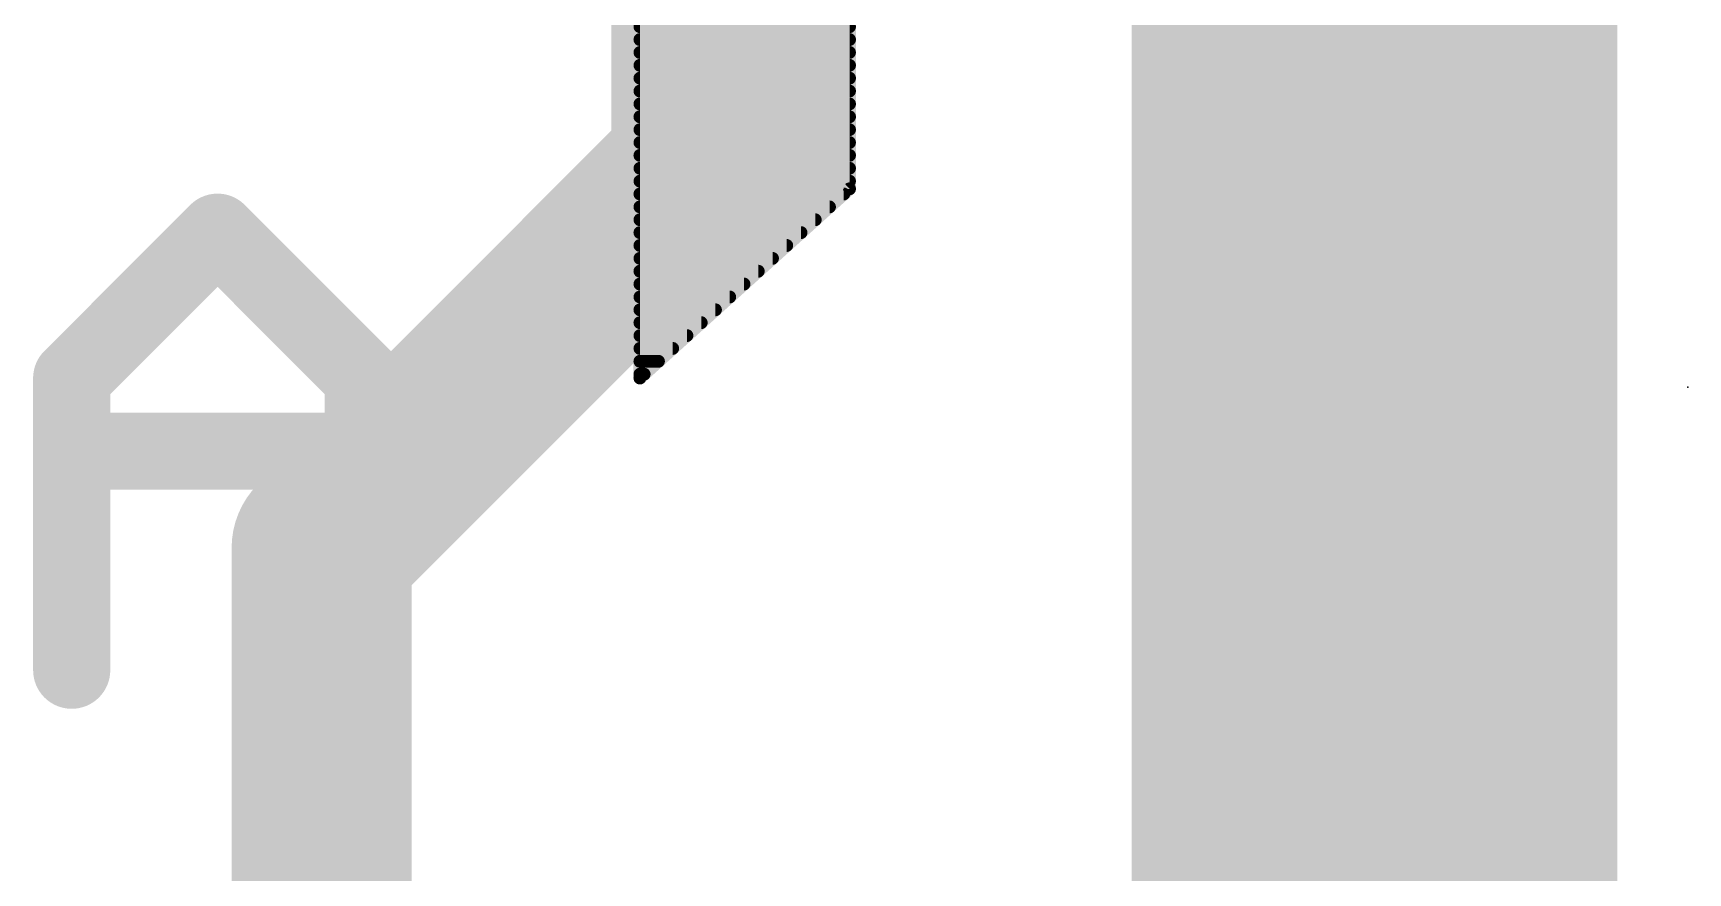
# Model space of a CAD drawing. Extents: x -19.1 to 20.4, y -11.4 to 20.4.
# Drawn here: x 9.59 to 12.859, y 7.931 to 9.589 of the extents above; entities that cross this region are included whole.
import ezdxf

# ---------------------------------------------------------------- set-up
doc = ezdxf.new("R2010")
doc.units = 0
for name, color, linetype in [('1', 12, 'CONTINUOUS'), ('16', 132, 'CONTINUOUS'), ('22', 40, 'CONTINUOUS'), ('24', 53, 'CONTINUOUS')]:
    doc.layers.add(name, color=color, linetype=linetype)

msp = doc.modelspace()

# ---------------------------------------------------------------- linework, layer by layer
at = {"layer": '1', "const_width": 0.3556}
for points in [[(12.5413, 2.2225), (12.5413, 11.43)], [(10.91, 9.3225), (10.91, 10.16)], [(10.16, 8.5725), (10.91, 9.3225)], [(10.16, 6.18), (10.16, 8.5725)]]:
    msp.add_lwpolyline(points, dxfattribs=at)
at = {"layer": '1', "const_width": 0.1778}
for points in [[(10.9729, 9.2596, 1), (10.8471, 9.3854)], [(10.8211, 9.3225, 1), (10.9989, 9.3225)], [(10.2489, 8.5725, 1), (10.0711, 8.5725)], [(10.0971, 8.6354, 1), (10.2229, 8.5096)]]:
    msp.add_lwpolyline(points, format="xyb", dxfattribs=at)
at = {"layer": '16', "const_width": 0.6096}
msp.add_lwpolyline([(12.065, 3.4925), (12.065, 12.065)], dxfattribs=at)
at = {"layer": '22'}
for points, const_width in [([(11.2027, 9.2812), (11.2027, 11.3386)], 0.0254), ([(10.7887, 10.3378), (10.7887, 8.9078)], 0.0254), ([(10.7887, 9.6012), (11.2027, 9.6012)], 0.0254), ([(10.7887, 9.5758), (11.2027, 9.5758)], 0.0254), ([(10.7887, 9.5504), (11.2027, 9.5504)], 0.0254), ([(10.7887, 9.525), (11.2027, 9.525)], 0.0254), ([(10.7887, 9.4996), (11.2027, 9.4996)], 0.0254), ([(10.7887, 9.4742), (11.2027, 9.4742)], 0.0254), ([(10.7887, 9.4488), (11.2027, 9.4488)], 0.0254), ([(10.7887, 9.4234), (11.2027, 9.4234)], 0.0254), ([(10.7887, 9.398), (11.2027, 9.398)], 0.0254), ([(10.7887, 9.3726), (11.2027, 9.3726)], 0.0254), ([(10.7887, 9.3472), (11.2027, 9.3472)], 0.0254), ([(10.7887, 9.3218), (11.2027, 9.3218)], 0.0254), ([(10.7887, 9.2964), (11.2027, 9.2964)], 0.0254), ([(10.7887, 8.9078), (11.2027, 9.2812)], 0.0254), ([(10.7887, 9.271), (11.1914, 9.271)], 0.0254), ([(9.9544, 9.1955), (9.6663, 8.9074)], 0.1524), ([(10.2425, 8.9074), (9.9544, 9.1955)], 0.1524), ([(10.7887, 9.2456), (11.1632, 9.2456)], 0.0254), ([(10.7887, 9.2202), (11.1351, 9.2202)], 0.0254), ([(10.7887, 9.1948), (11.1069, 9.1948)], 0.0254), ([(10.7887, 9.1694), (11.0787, 9.1694)], 0.0254), ([(10.7887, 9.144), (11.0506, 9.144)], 0.0254), ([(10.7887, 9.1186), (11.0224, 9.1186)], 0.0254), ([(10.7887, 9.0932), (10.9943, 9.0932)], 0.0254), ([(10.7887, 9.0678), (10.9661, 9.0678)], 0.0254), ([(10.7887, 9.0424), (10.9379, 9.0424)], 0.0254), ([(10.7887, 9.017), (10.9098, 9.017)], 0.0254), ([(10.7887, 8.9916), (10.8816, 8.9916)], 0.0254), ([(9.6663, 8.9074), (9.6663, 8.3312)], 0.1524), ([(10.2425, 8.3312), (10.2425, 8.9074)], 0.1524), ([(10.7887, 8.9662), (10.8534, 8.9662)], 0.0254), ([(10.7887, 8.9408), (10.8253, 8.9408)], 0.0254), ([(10.7887, 8.9154), (10.7971, 8.9154)], 0.0254), ([(10.2425, 8.7634), (9.6663, 8.7634)], 0.1524)]:
    msp.add_lwpolyline(points, dxfattribs=dict(at, const_width=const_width))
for points, const_width in [([(10.7887, 9.6075, 1), (10.7887, 9.5949)], 0.0127), ([(11.2027, 9.5949, 1), (11.2027, 9.6075)], 0.0127), ([(10.7887, 9.5822, 1), (10.7887, 9.5695)], 0.0127), ([(11.2027, 9.5695, 1), (11.2027, 9.5822)], 0.0127), ([(10.7887, 9.5567, 1), (10.7887, 9.5441)], 0.0127), ([(11.2027, 9.5441, 1), (11.2027, 9.5567)], 0.0127), ([(10.7887, 9.506, 1), (10.7887, 9.4933)], 0.0127), ([(10.7887, 9.5313, 1), (10.7887, 9.5187)], 0.0127), ([(11.2027, 9.5187, 1), (11.2027, 9.5313)], 0.0127), ([(11.2027, 9.4933, 1), (11.2027, 9.506)], 0.0127), ([(10.7887, 9.4805, 1), (10.7887, 9.4679)], 0.0127), ([(11.2027, 9.4679, 1), (11.2027, 9.4805)], 0.0127), ([(10.7887, 9.4551, 1), (10.7887, 9.4425)], 0.0127), ([(11.2027, 9.4425, 1), (11.2027, 9.4551)], 0.0127), ([(10.7887, 9.4298, 1), (10.7887, 9.4171)], 0.0127), ([(11.2027, 9.4171, 1), (11.2027, 9.4298)], 0.0127), ([(10.7887, 9.4043, 1), (10.7887, 9.3917)], 0.0127), ([(10.7887, 9.3789, 1), (10.7887, 9.3663)], 0.0127), ([(11.2027, 9.3917, 1), (11.2027, 9.4043)], 0.0127), ([(11.2027, 9.3663, 1), (11.2027, 9.3789)], 0.0127), ([(10.7887, 9.3536, 1), (10.7887, 9.3409)], 0.0127), ([(11.2027, 9.3409, 1), (11.2027, 9.3536)], 0.0127), ([(10.7887, 9.3281, 1), (10.7887, 9.3155)], 0.0127), ([(11.2027, 9.3155, 1), (11.2027, 9.3281)], 0.0127), ([(10.7887, 9.2774, 1), (10.7887, 9.2647)], 0.0127), ([(10.7887, 9.3027, 1), (10.7887, 9.2901)], 0.0127), ([(11.1914, 9.2647, 1), (11.1914, 9.2774)], 0.0127), ([(11.1964, 9.2812, 1), (11.209, 9.2812)], 0.0127), ([(11.207, 9.2765, 1), (11.1984, 9.2859)], 0.0127), ([(11.2027, 9.2901, 1), (11.2027, 9.3027)], 0.0127), ([(9.9813, 9.2225, 1), (9.9274, 9.1686)], 0.0762), ([(9.9813, 9.1686, 1), (9.9274, 9.2225)], 0.0762), ([(10.7887, 9.2519, 1), (10.7887, 9.2393)], 0.0127), ([(11.1632, 9.2393, 1), (11.1632, 9.2519)], 0.0127), ([(10.7887, 9.2265, 1), (10.7887, 9.2139)], 0.0127), ([(11.1351, 9.2139, 1), (11.1351, 9.2265)], 0.0127), ([(10.7887, 9.2012, 1), (10.7887, 9.1885)], 0.0127), ([(11.1069, 9.1885, 1), (11.1069, 9.2012)], 0.0127), ([(10.7887, 9.1758, 1), (10.7887, 9.1631)], 0.0127), ([(10.7887, 9.1503, 1), (10.7887, 9.1377)], 0.0127), ([(11.0506, 9.1377, 1), (11.0506, 9.1503)], 0.0127), ([(11.0787, 9.1631, 1), (11.0787, 9.1758)], 0.0127), ([(10.7887, 9.125, 1), (10.7887, 9.1123)], 0.0127), ([(11.0224, 9.1123, 1), (11.0224, 9.125)], 0.0127), ([(10.7887, 9.0996, 1), (10.7887, 9.0869)], 0.0127), ([(10.9943, 9.0869, 1), (10.9943, 9.0996)], 0.0127), ([(10.7887, 9.0488, 1), (10.7887, 9.0361)], 0.0127), ([(10.7887, 9.0741, 1), (10.7887, 9.0615)], 0.0127), ([(10.9379, 9.0361, 1), (10.9379, 9.0488)], 0.0127), ([(10.9661, 9.0615, 1), (10.9661, 9.0741)], 0.0127), ([(10.7887, 9.0234, 1), (10.7887, 9.0107)], 0.0127), ([(10.9098, 9.0107, 1), (10.9098, 9.0234)], 0.0127), ([(10.7887, 8.9979, 1), (10.7887, 8.9853)], 0.0127), ([(10.8816, 8.9853, 1), (10.8816, 8.9979)], 0.0127), ([(9.6393, 8.9344, 1), (9.6932, 8.8805)], 0.0762), ([(9.7044, 8.9074, 1), (9.6282, 8.9074)], 0.0762), ([(10.2806, 8.9074, 1), (10.2044, 8.9074)], 0.0762), ([(10.2156, 8.8805, 1), (10.2694, 8.9344)], 0.0762), ([(10.7887, 8.9726, 1), (10.7887, 8.9599)], 0.0127), ([(10.8534, 8.9599, 1), (10.8534, 8.9726)], 0.0127), ([(10.7887, 8.9472, 1), (10.7887, 8.9345)], 0.0127), ([(10.7887, 8.9217, 1), (10.7887, 8.9091)], 0.0127), ([(10.7971, 8.9091, 1), (10.7971, 8.9217)], 0.0127), ([(10.8253, 8.9345, 1), (10.8253, 8.9472)], 0.0127), ([(10.7844, 8.9125, 1), (10.793, 8.9031)], 0.0127), ([(10.7824, 8.9078, 1), (10.795, 8.9078)], 0.0127), ([(9.6663, 8.8015, 1), (9.6663, 8.7253)], 0.0762), ([(10.2425, 8.7253, 1), (10.2425, 8.8015)], 0.0762), ([(9.6282, 8.3312, 1), (9.7044, 8.3312)], 0.0762), ([(10.2044, 8.3312, 1), (10.2806, 8.3312)], 0.0762)]:
    msp.add_lwpolyline(points, format="xyb", dxfattribs=dict(at, const_width=const_width))
at = {"layer": '24'}
msp.add_point((12.8588, 8.89), dxfattribs=at)

doc.saveas('drawing.dxf')
